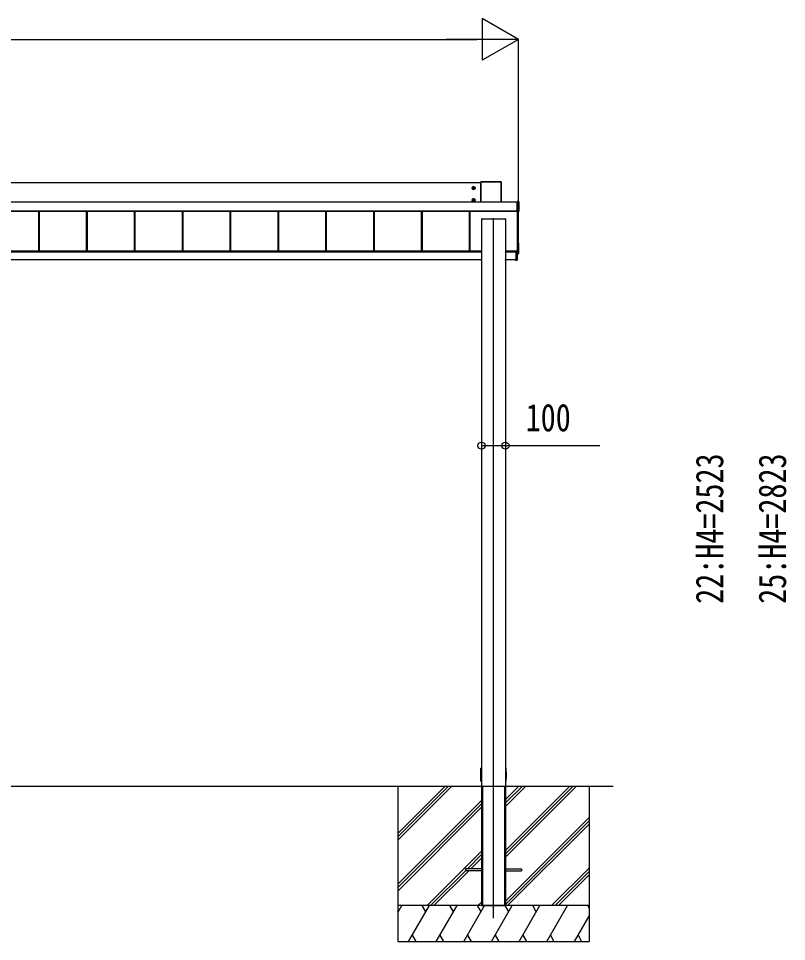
# Model space of a CAD drawing. Units: millimetres, scale not verified. Extents: x -14718 to 14718, y -10395 to 10395.
# Drawn here: x -3752 to -543, y -7638 to -3779 of the extents above; entities that cross this region are included whole.
import ezdxf
from ezdxf.enums import TextEntityAlignment as Align

# ---------------------------------------------------------------- set-up
doc = ezdxf.new("R2010")
doc.units = ezdxf.units.MM
doc.header["$LTSCALE"] = 50
for name, color, linetype in [('0-3_YKK_12', 2, 'Continuous'), ('0-4_YKK_A1', 4, 'Continuous'), ('0-5_YKK_D', 6, 'Continuous')]:
    doc.layers.add(name, color=color, linetype=linetype)
doc.styles.add('ＭＳ ゴシック', font='')
doc.styles.get('ＭＳ ゴシック').set_extended_font_data('MS Gothic')

msp = doc.modelspace()

# ---------------------------------------------------------------- linework, layer by layer
at = {"layer": '0-3_YKK_12'}
msp.add_line((-1767.43, -7540), (-1767.43, -4614.31), dxfattribs=at)
at = {"layer": '0-4_YKK_A1'}
for p, q in [((-1820.43, -4466.38), (-6914.43, -4466.38)), ((-1820.43, -4462.65), (-1820.43, -4544.81)), ((-1820.09, -4462.8), (-1820.43, -4462.65)), ((-1820.09, -4544.81), (-1820.09, -4462.8)), ((-1734.93, -4462.16), (-1819.93, -4462.16)), ((-1819.93, -4462.16), (-1819.59, -4462.3)), ((-1819.59, -4462.3), (-1819.59, -4462.78)), ((-1819.59, -4462.3), (-1735.27, -4462.3)), ((-1819.59, -4462.78), (-1819.59, -4544.81)), ((-1735.27, -4462.78), (-1819.59, -4462.78)), ((-1735.27, -4462.3), (-1734.93, -4462.16)), ((-1735.27, -4462.3), (-1735.27, -4462.78)), ((-1735.27, -4544.81), (-1735.27, -4462.78)), ((-1734.43, -4462.65), (-1734.77, -4462.8)), ((-1734.77, -4462.8), (-1734.77, -4544.81)), ((-1734.43, -4544.81), (-1734.43, -4462.65)), ((-1857.68, -4488.12), (-1843.18, -4488.12)), ((-1852.71, -4487.36), (-1853.43, -4487.36)), ((-1850.43, -4495.37), (-1850.43, -4480.87)), ((-1848.15, -4488.88), (-1847.43, -4488.88)), ((-6959.93, -4544.81), (-1668.93, -4544.81)), ((-6959.93, -4545.3), (-1668.93, -4545.3)), ((-1857.68, -4538.09), (-1843.18, -4538.09)), ((-1852.71, -4537.33), (-1853.43, -4537.33)), ((-1850.43, -4545.34), (-1850.43, -4530.84)), ((-1848.15, -4538.85), (-1847.43, -4538.85)), ((-1667.73, -4543.59), (-1668.93, -4543.59)), ((-1668.93, -4543.74), (-1668.93, -4543.59)), ((-1668.93, -4543.59), (-1668.93, -4543.59)), ((-1667.73, -4543.59), (-1668.93, -4543.59)), ((-1668.93, -4544.22), (-1668.93, -4543.74)), ((-1661.89, -4544.22), (-1668.93, -4544.22)), ((-1667.73, -4543.59), (-1667.73, -4543.59)), ((-1667.13, -4543.57), (-1667.18, -4543.58)), ((-1667.13, -4543.54), (-1661.43, -4543.54)), ((-1667.13, -4543.54), (-1667.13, -4543.57)), ((-1661.89, -4543.74), (-1661.43, -4543.54)), ((-1661.89, -4585.28), (-1661.89, -4544.22)), ((-1660.93, -4544.04), (-1661.39, -4544.24)), ((-1661.39, -4544.24), (-1661.39, -4585.29)), ((-1660.93, -4544.04), (-1660.93, -4586.02)), ((-6959.93, -4584.27), (-1668.93, -4584.27)), ((-6959.93, -4584.79), (-1668.93, -4584.79)), ((-1668.93, -4584.93), (-6959.93, -4584.93)), ((-3668.93, -4584.93), (-3668.93, -4751.15)), ((-3666.33, -4584.93), (-3666.33, -4751.15)), ((-3665.93, -4584.93), (-3665.93, -4751.15)), ((-3468.93, -4584.93), (-3468.93, -4751.15)), ((-3466.33, -4584.93), (-3466.33, -4751.15)), ((-3465.93, -4584.93), (-3465.93, -4751.15)), ((-3268.93, -4584.93), (-3268.93, -4751.15)), ((-3266.33, -4584.93), (-3266.33, -4751.15)), ((-3265.93, -4584.93), (-3265.93, -4751.15)), ((-3068.93, -4584.93), (-3068.93, -4751.15)), ((-3066.33, -4584.93), (-3066.33, -4751.15)), ((-3065.93, -4584.93), (-3065.93, -4751.15)), ((-2868.93, -4584.93), (-2868.93, -4751.15)), ((-2866.33, -4584.93), (-2866.33, -4751.15)), ((-2865.93, -4584.93), (-2865.93, -4751.15)), ((-2668.93, -4584.93), (-2668.93, -4751.15)), ((-2666.33, -4584.93), (-2666.33, -4751.15)), ((-2665.93, -4584.93), (-2665.93, -4751.15)), ((-2468.93, -4584.93), (-2468.93, -4751.15)), ((-2466.33, -4584.93), (-2466.33, -4751.15)), ((-2465.93, -4584.93), (-2465.93, -4751.15)), ((-2268.93, -4584.93), (-2268.93, -4751.15)), ((-2266.33, -4584.93), (-2266.33, -4751.15)), ((-2265.93, -4584.93), (-2265.93, -4751.15)), ((-2068.93, -4584.93), (-2068.93, -4751.15)), ((-2066.33, -4584.93), (-2066.33, -4751.15)), ((-2065.93, -4584.93), (-2065.93, -4751.15)), ((-1868.93, -4584.93), (-1868.93, -4751.15)), ((-1866.33, -4584.93), (-1866.33, -4751.15)), ((-1865.93, -4584.93), (-1865.93, -4751.15)), ((-1668.93, -4585.28), (-1661.89, -4585.28)), ((-1668.93, -4585.79), (-1668.93, -4586.34)), ((-1661.89, -4585.79), (-1668.93, -4585.79)), ((-1668.93, -4586.34), (-1667.73, -4586.34)), ((-1668.93, -4586.34), (-1668.93, -4586.34)), ((-1668.93, -4586.34), (-1667.73, -4586.34)), ((-1667.73, -4586.34), (-1667.73, -4586.34)), ((-1667.43, -4758.99), (-1667.43, -4586.35)), ((-1667.13, -4586.4), (-1667.13, -4586.51)), ((-1661.43, -4586.51), (-1667.13, -4586.51)), ((-1662.43, -4758.93), (-1662.43, -4586.51)), ((-1661.89, -4585.28), (-1661.89, -4585.79)), ((-1661.43, -4586.51), (-1661.89, -4585.79)), ((-1661.39, -4585.29), (-1660.93, -4586.02)), ((-1817.43, -4616.52), (-1817.43, -4616.81)), ((-1817.43, -4616.81), (-1817.43, -6983.5)), ((-1817.43, -4616.81), (-1817.13, -4616.81)), ((-1817.13, -4616.51), (-1815.23, -4616.51)), ((-1817.13, -4616.51), (-1817.13, -4616.81)), ((-1817.13, -4616.81), (-1717.73, -4616.81)), ((-1815.23, -4616.51), (-1815.23, -4616.81)), ((-1814.93, -4616.52), (-1814.93, -4616.81)), ((-1813.93, -4616.72), (-1814.93, -4616.72)), ((-1813.93, -4616.72), (-1813.93, -4616.81)), ((-1813.43, -4616.73), (-1813.43, -4616.81)), ((-1721.43, -4616.73), (-1721.43, -4616.81)), ((-1719.93, -4616.72), (-1720.93, -4616.72)), ((-1720.93, -4616.72), (-1720.93, -4616.81)), ((-1719.93, -4616.52), (-1719.93, -4616.81)), ((-1719.63, -4616.51), (-1717.73, -4616.51)), ((-1719.63, -4616.51), (-1719.63, -4616.81)), ((-1717.73, -4616.51), (-1717.73, -4616.81)), ((-1717.43, -4616.52), (-1717.43, -4616.81)), ((-1661.9, -4718.42), (-1662.43, -4718.39)), ((-1661.43, -4759.97), (-1661.43, -4718.92)), ((-1817.43, -4751.15), (-6857.43, -4751.15)), ((-1817.43, -4753.16), (-6857.43, -4753.16)), ((-1817.43, -4756.03), (-6856.93, -4756.03)), ((-1670.43, -4751.15), (-1717.43, -4751.15)), ((-1674.43, -4753.16), (-1717.43, -4753.16)), ((-1674.43, -4756.03), (-1717.43, -4756.03)), ((-1669.43, -4751.5), (-1674.43, -4751.49)), ((-1674.43, -4755.79), (-1674.43, -4751.49)), ((-1674.43, -4755.79), (-1674.43, -4755.99)), ((-1668.71, -4755.8), (-1674.43, -4755.79)), ((-1674.43, -4756.29), (-1668.23, -4756.3)), ((-1670.93, -4750.76), (-1667.73, -4750.76)), ((-1670.93, -4751.15), (-1670.93, -4750.76)), ((-1670.43, -4751.15), (-1670.43, -4751.44)), ((-1670.43, -4751.44), (-1670.43, -4751.5)), ((-1669.43, -4751.5), (-1669.43, -4750.76)), ((-1668.71, -4753.22), (-1668.71, -4755.8)), ((-1668.71, -4753.22), (-1668.43, -4753.22)), ((-1668.71, -4755.8), (-1668.43, -4755.8)), ((-1668.23, -4756), (-1668.23, -4753.02)), ((-1668.23, -4756), (-1668.23, -4756)), ((-1668.21, -4750.76), (-1668.21, -4752.72)), ((-1668.21, -4752.72), (-1667.93, -4752.72)), ((-1668.21, -4756.3), (-1667.93, -4756.3)), ((-1667.93, -4752.72), (-1667.93, -4750.76)), ((-1667.93, -4756.3), (-1667.93, -4752.72)), ((-1667.93, -4789.38), (-1667.93, -4756.3)), ((-1662.43, -4759.5), (-1667.93, -4759.84)), ((-1667.93, -4761.1), (-1661.9, -4760.72)), ((-1667.93, -4761.1), (-1661.9, -4760.72)), ((-1661.9, -4760.47), (-1667.61, -4760.82)), ((-1667.61, -4760.82), (-1667.61, -4760.86)), ((-1662.93, -4759.48), (-1666.93, -4759.48)), ((-1662.43, -4759.5), (-1662.43, -4758.93)), ((-1661.9, -4760.72), (-1661.9, -4760.47)), ((-1661.9, -4760.72), (-1661.9, -4760.72)), ((-1661.43, -4759.97), (-1661.43, -4760.22)), ((-1818.28, -4787.51), (-6853.43, -4787.51)), ((-1818.43, -4789.69), (-1818.3, -4787.51)), ((-1818.28, -4787.51), (-1817.8, -4787.51)), ((-1817.8, -4787.51), (-1817.93, -4789.69)), ((-1817.43, -4787.51), (-1817.8, -4787.51)), ((-1717.06, -4787.51), (-1717.43, -4787.51)), ((-1717.43, -4789.69), (-1716.93, -4789.69)), ((-1716.93, -4790.01), (-1717.43, -4790.01)), ((-1717.06, -4787.51), (-1716.58, -4787.51)), ((-1716.93, -4789.69), (-1717.06, -4787.51)), ((-1716.93, -4790.01), (-1716.93, -4789.69)), ((-1716.73, -4790.01), (-1716.93, -4790.01)), ((-1674.43, -4787.51), (-1716.58, -4787.51)), ((-1716.56, -4787.51), (-1716.43, -4789.69)), ((-1674.43, -4790.06), (-1668.21, -4789.68)), ((-1674.43, -4789.76), (-1674.43, -4790.06)), ((-1667.93, -4789.38), (-1668.21, -4789.38)), ((-1819.93, -6944.2), (-1819.66, -6913.3)), ((-1819.73, -6967.2), (-1819.93, -6944.2)), ((-1715.2, -6913.3), (-1714.93, -6944.2)), ((-1714.93, -6944.2), (-1715.13, -6967.2)), ((-1817.43, -6983.5), (-1817.43, -7487.5)), ((-1715.63, -6967.5), (-1717.43, -6967.5)), ((-1717.43, -6983.5), (-1717.43, -7487.5)), ((-1715.43, -6967.5), (-1715.63, -6967.5)), ((-12117.43, -6987.5), (-1267.43, -6987.5)), ((-2167.43, -6987.5), (-2167.43, -7637.5)), ((-2167.43, -7214.13), (-1940.8, -6987.5)), ((-2167.43, -7185.85), (-1969.08, -6987.5)), ((-2167.43, -7199.99), (-1955, -6987.56)), ((-1817.43, -6987.5), (-1817.13, -6987.5)), ((-1817.43, -6987.5), (-1817.43, -7487.5)), ((-1817.13, -6987.5), (-1717.73, -6987.5)), ((-1814.93, -6987.5), (-1814.93, -7487.5)), ((-1813.43, -6987.5), (-1813.43, -7487.5)), ((-1721.43, -6987.5), (-1721.43, -7487.5)), ((-1719.93, -6987.5), (-1719.93, -7487.5)), ((-1717.43, -6987.5), (-1717.43, -7487.5)), ((-1717.43, -7072.5), (-1632.43, -6987.5)), ((-1717.43, -7058.36), (-1646.57, -6987.5)), ((-1717.43, -7044.21), (-1660.72, -6987.5)), ((-1717.43, -7284.63), (-1420.34, -6987.54)), ((-1717.43, -7270.49), (-1434.48, -6987.54)), ((-1717.43, -7256.35), (-1448.62, -6987.54)), ((-1367.43, -6987.5), (-1367.43, -7637.5)), ((-2167.43, -7397.98), (-1817.43, -7047.98)), ((-2167.43, -7412.12), (-1817.43, -7062.12)), ((-2167.43, -7426.26), (-1817.43, -7076.26)), ((-1717.43, -7468.48), (-1367.43, -7118.48)), ((-1717.43, -7482.62), (-1367.43, -7132.62)), ((-1708.17, -7487.5), (-1367.43, -7146.76)), ((-2044.82, -7487.5), (-1817.43, -7260.11)), ((-1876.18, -7333), (-1817.43, -7274.25)), ((-1862.04, -7333), (-1817.43, -7288.4)), ((-1524.32, -7487.5), (-1367.43, -7330.61)), ((-2030.68, -7487.5), (-1884.93, -7341.75)), ((-2016.54, -7487.5), (-1871.04, -7342)), ((-1884.93, -7333), (-1884.93, -7342)), ((-1817.43, -7333), (-1884.93, -7333)), ((-1817.43, -7342), (-1884.93, -7342)), ((-1717.43, -7333), (-1649.93, -7333)), ((-1717.43, -7342), (-1649.93, -7342)), ((-1649.93, -7333), (-1649.93, -7342)), ((-1510.18, -7487.5), (-1367.43, -7344.75)), ((-1496.04, -7487.5), (-1367.43, -7358.89)), ((-1832.69, -7487.5), (-1817.43, -7472.24)), ((-1367.43, -7487.5), (-2167.43, -7487.5)), ((-2167.43, -7516.44), (-2150.72, -7487.5)), ((-1367.43, -7487.5), (-2167.43, -7487.5)), ((-2165.72, -7513.48), (-2167.43, -7510.52)), ((-2121.85, -7637.5), (-2035.25, -7487.5)), ((-2050.25, -7513.48), (-2065.25, -7487.5)), ((-2006.38, -7637.5), (-1919.78, -7487.5)), ((-1934.78, -7513.48), (-1949.78, -7487.5)), ((-1890.91, -7637.5), (-1804.31, -7487.5)), ((-1819.31, -7513.48), (-1834.31, -7487.5)), ((-1817.43, -7487.5), (-1717.43, -7487.5)), ((-1775.44, -7637.5), (-1688.84, -7487.5)), ((-1703.84, -7513.48), (-1718.84, -7487.5)), ((-1659.97, -7637.5), (-1573.37, -7487.5)), ((-1588.37, -7513.48), (-1603.37, -7487.5)), ((-1544.5, -7637.5), (-1457.9, -7487.5)), ((-1367.43, -7496.16), (-1372.43, -7487.5)), ((-1429.03, -7637.5), (-1367.43, -7530.8)), ((-2167.43, -7637.5), (-1367.43, -7637.5)), ((-2106.86, -7611.52), (-2091.86, -7637.5)), ((-1991.39, -7611.52), (-1976.39, -7637.5)), ((-1875.92, -7611.52), (-1860.92, -7637.5)), ((-1760.44, -7611.52), (-1745.44, -7637.5)), ((-1644.98, -7611.52), (-1629.98, -7637.5)), ((-1529.5, -7611.52), (-1514.51, -7637.5)), ((-1414.03, -7611.52), (-1399.04, -7637.5))]:
    msp.add_line(p, q, dxfattribs=at)
for points in [[(-1850.43, -4482.34), (-1855.43, -4485.23), (-1855.43, -4491), (-1850.43, -4493.89), (-1845.43, -4491), (-1845.43, -4485.23)], [(-1850.43, -4532.31), (-1855.43, -4535.2), (-1855.43, -4540.97), (-1850.43, -4543.86), (-1845.43, -4540.97), (-1845.43, -4535.2)]]:
    msp.add_lwpolyline(points, close=True, dxfattribs=at)
for points in [[(-1853.43, -4487.36), (-1853.43, -4488.88), (-1852.71, -4488.88)], [(-1849.67, -4485.84), (-1849.67, -4485.12), (-1851.19, -4485.12), (-1851.19, -4485.84)], [(-1851.19, -4490.4), (-1851.19, -4491.12), (-1849.67, -4491.12), (-1849.67, -4490.4)], [(-1847.43, -4488.88), (-1847.43, -4487.36), (-1848.15, -4487.36)], [(-1853.43, -4537.33), (-1853.43, -4538.85), (-1852.71, -4538.85)], [(-1849.67, -4535.81), (-1849.67, -4535.09), (-1851.19, -4535.09), (-1851.19, -4535.81)], [(-1851.19, -4540.37), (-1851.19, -4541.09), (-1849.67, -4541.09), (-1849.67, -4540.37)], [(-1847.43, -4538.85), (-1847.43, -4537.33), (-1848.15, -4537.33)], [(-1668.93, -4543.74), (-1661.89, -4543.74), (-1661.89, -4544.22)], [(-1668.93, -4585.79), (-1668.93, -4585.28), (-1668.93, -4544.22)], [(-1717.73, -4616.81), (-1717.43, -4616.81), (-1717.43, -6983.5)], [(-1668.25, -4756), (-1674.43, -4755.99), (-1674.43, -4756.29), (-1674.43, -4789.76)], [(-1668.21, -4756.3), (-1668.21, -4789.38), (-1674.43, -4789.76)], [(-1668.43, -4755.82), (-1668.43, -4755.8), (-1668.43, -4753.22)], [(-1668.23, -4756), (-1668.23, -4756), (-1668.24, -4756)], [(-1817.43, -4790.01), (-1817.93, -4790.01), (-1818.13, -4790.01)], [(-1817.93, -4790.01), (-1817.93, -4789.69), (-1817.43, -4789.69)], [(-1819.36, -6913), (-1819.16, -6913), (-1817.43, -6913)], [(-1717.43, -6913), (-1715.7, -6913), (-1715.5, -6913)], [(-1817.43, -6967.5), (-1819.23, -6967.5), (-1819.43, -6967.5)], [(-1817.13, -6987.5), (-1717.73, -6987.5), (-1717.43, -6987.5)]]:
    msp.add_lwpolyline(points, dxfattribs=at)
for centre, radius in [((-1850.43, -4488.12), 6.25), ((-1850.43, -4488.12), 5), ((-1850.43, -4538.09), 6.25), ((-1850.43, -4538.09), 5)]:
    msp.add_circle(centre, radius, dxfattribs=at)
for centre, radius, start, end in [((-1819.59, -4462.8), 0.5, 90.15046, 179.81463), ((-1819.71, -4466.9), 4.12, 88.40447, 95.35624), ((-1735.27, -4462.8), 0.5, 0.18537, 89.84954), ((-1735.15, -4466.9), 4.12, 84.64376, 91.59553), ((-1850.43, -4488.12), 5.58, 153.74848, 206.25152), ((-1850.43, -4488.12), 5.58, 93.74848, 146.25152), ((-1850.43, -4488.12), 5.58, 213.74848, 266.25152), ((-1852.71, -4485.84), 1.52, 270, 0), ((-1852.71, -4490.4), 1.52, 0, 90), ((-1850.43, -4488.12), 5.58, 33.74848, 86.25152), ((-1850.43, -4488.12), 5.58, 273.74848, 326.25152), ((-1848.15, -4485.84), 1.52, 180, 270), ((-1848.15, -4490.4), 1.52, 90, 180), ((-1850.43, -4488.12), 5.58, 333.74848, 26.25152), ((-1850.43, -4538.09), 5.58, 153.74848, 206.25152), ((-1850.43, -4538.09), 5.58, 93.74848, 146.25152), ((-1850.43, -4538.09), 5.58, 213.74848, 266.25152), ((-1852.71, -4535.81), 1.52, 270, 0), ((-1852.71, -4540.37), 1.52, 0, 90), ((-1850.43, -4538.09), 5.58, 33.74848, 86.25152), ((-1850.43, -4538.09), 5.58, 273.74848, 326.25152), ((-1848.15, -4535.81), 1.52, 180, 270), ((-1848.15, -4540.37), 1.52, 90, 180), ((-1850.43, -4538.09), 5.58, 333.74848, 26.25152), ((-1667.29, -4542.18), 1.41, 271.33232, 274.49739), ((-1661.89, -4544.24), 0.5, 0.18537, 89.84954), ((-1661.78, -4548.34), 4.12, 84.64376, 91.59553), ((-1667.64, -4588.95), 2.62, 81.42612, 92.09097), ((-1667.13, -4586.1), 0.301, 243.24083, 270.00691), ((-1661.78, -4589.39), 4.12, 84.64376, 91.59553), ((-1661.89, -4585.29), 0.502, 270.31408, 359.651), ((-1661.93, -4718.92), 0.5, 0.01604, 86.51881), ((-1668.64, -4757.79), 1.98, 83.79926, 91.95127), ((-1668.25, -4756.3), 0.3, 87.77338, 89.77816), ((-1668.25, -4756.14), 0.141, 85.77463, 89.9759), ((-1669.48, -4756.22), 1.25, 356.45735, 10.27369), ((-1669.44, -4756.18), 1.21, 354.17006, 8.37745), ((-1669.56, -4752.79), 1.35, 350.09675, 2.91202), ((-1668.23, -4752.72), 0.3, 269.98255, 359.98254), ((-1668.23, -4756.3), 0.3, 0, 89.87763), ((-1669.43, -4756.22), 1.22, 356.27163, 10.47203), ((-1667.63, -4760.52), 0.3, 180.0189, 273.51595), ((-1667.63, -4760.56), 0.3, 180.0189, 273.51595), ((-1667.73, -4750.46), 0.3, 269.98255, 359.98252), ((-1666.93, -4758.99), 0.5, 180.01746, 270.01745), ((-1662.93, -4758.99), 0.5, 269.98255, 359.98254), ((-1661.93, -4759.97), 0.5, 273.48119, 359.98396), ((-1661.93, -4760.22), 0.5, 273.6197, 0), ((-1661.93, -4760.22), 0.5, 273.48119, 359.98396), ((-1818.13, -4789.71), 0.3, 176.5, 270), ((-1716.73, -4789.71), 0.3, 270, 3.5), ((-1668.23, -4789.38), 0.3, 273.5, 0), ((-1669.44, -4789.53), 1.24, 353.06854, 6.93146), ((-1819.36, -6913.3), 0.3, 90, 179.5), ((-1715.5, -6913.3), 0.3, 0.5, 90), ((-1819.43, -6967.2), 0.3, 180.5, 270), ((-1715.43, -6967.2), 0.3, 270, 359.5)]:
    msp.add_arc(centre, radius, start, end, dxfattribs=at)
for centre, major_axis, ratio, start_param, end_param in [((-1819.93, -4462.66), (0.382, -0.325), 0.996231, 2.2770247, 3.8440941), ((-1734.93, -4462.66), (0.382, 0.325), 0.996231, 5.5806839, 7.1477533), ((-1667.73, -4543.57), (0.6, 0), 0.026226, 4.712389, 5.6461648), ((-1667.13, -4543.84), (0, 0.3), 0.998743, 6.2831853, 6.8214342), ((-1667.73, -4543.57), (0.6, 0), 0.026226, 5.6461648, 6.2831853), ((-1661.43, -4544.04), (0.382, 0.325), 0.996231, 5.5806839, 7.1477533), ((-1667.73, -4586.4), (0.6, 0), 0.096025, 6.2831853, 7.8539816), ((-1667.13, -4586.21), (0, 0.3), 0.998743, 2.0534275, 3.1415927), ((-1661.43, -4586.01), (0.382, -0.325), 0.996231, 5.4186173, 6.9856867), ((-1817.13, -4616.52), (0.3, 0), 0.034921, 1.5707963, 3.1415927), ((-1815.23, -4616.52), (0.3, 0), 0.034921, 6.2831853, 7.8539816), ((-1813.93, -4616.73), (0.5, 0), 0.034921, 6.2831853, 7.8539816), ((-1720.93, -4616.73), (0.5, 0), 0.034921, 1.5707963, 3.1415927), ((-1719.63, -4616.52), (0.3, 0), 0.034921, 1.5707963, 3.1415927), ((-1717.73, -4616.52), (0.3, 0), 0.034921, 6.2831853, 7.8539816), ((-1668.21, -4753.22), (-0.301, 0.4), 0.997782, 5.6362522, 7.2070486), ((-1668.73, -4755.8), (-0.001, 0.2), 0.09157, 4.6769241, 4.7117655), ((-1668.23, -4755.8), (0.482, 0.007), 0.414889, 3.1353871, 4.6694768), ((-1668.23, -4753.22), (-0.108, 0.169), 0.994155, 5.7105836, 7.28138), ((-1668.23, -4755.8), (0.145, 0.15), 0.921201, 2.3804184, 3.9145081), ((-1668.21, -4755.8), (-0.301, 0.4), 0.997782, 2.4579529, 2.4946596), ((-1668.21, -4760.9), (0.6, 0.037), 0.034769, 5.198958, 6.2810574), ((-1817.93, -4789.71), (0.5, -0.018), 0.036539, 1.5736281, 3.1406975), ((-1716.93, -4789.71), (0.5, 0.018), 0.036539, 0.0008951, 1.5679645)]:
    msp.add_ellipse(centre, major_axis=major_axis, ratio=ratio, start_param=start_param, end_param=end_param, dxfattribs=at)
at = {"layer": '0-5_YKK_D'}
for p, q in [((-1662.43, -3866.38), (-1813.99, -3778.88)), ((-1813.99, -3778.88), (-1813.99, -3953.88)), ((-12097.43, -3866.38), (-1837.43, -3866.38)), ((-1662.43, -3866.38), (-1965.54, -3866.38)), ((-1662.43, -3866.38), (-1813.99, -3953.88)), ((-1662.43, -4585.51), (-1662.43, -3865.38)), ((-1817.43, -5561.97), (-1817.43, -5565.49))]:
    msp.add_line(p, q, dxfattribs=at)
msp.add_lwpolyline([(-1817.43, -5564.49), (-1717.43, -5564.49), (-1322.33, -5564.49)], dxfattribs=at)
for centre in [(-1817.43, -5564.49), (-1717.43, -5564.49)]:
    msp.add_circle(centre, 14.88, dxfattribs=at)

# ---------------------------------------------------------------- texts
at = {"layer": '0-5_YKK_D', "style": 'ＭＳ ゴシック', "width": 0.8}
msp.add_text('100', height=115.5, dxfattribs=at).set_placement((-1632.93, -5539.49), align=Align.BOTTOM_LEFT)
for s, p in [('22:H4=2523', (-772.43, -6225.93)), ('25:H4=2823', (-509.93, -6225.93))]:
    msp.add_text(s, height=115.5, rotation=90, dxfattribs=at).set_placement(p, align=Align.BOTTOM_LEFT)

doc.saveas('drawing.dxf')
